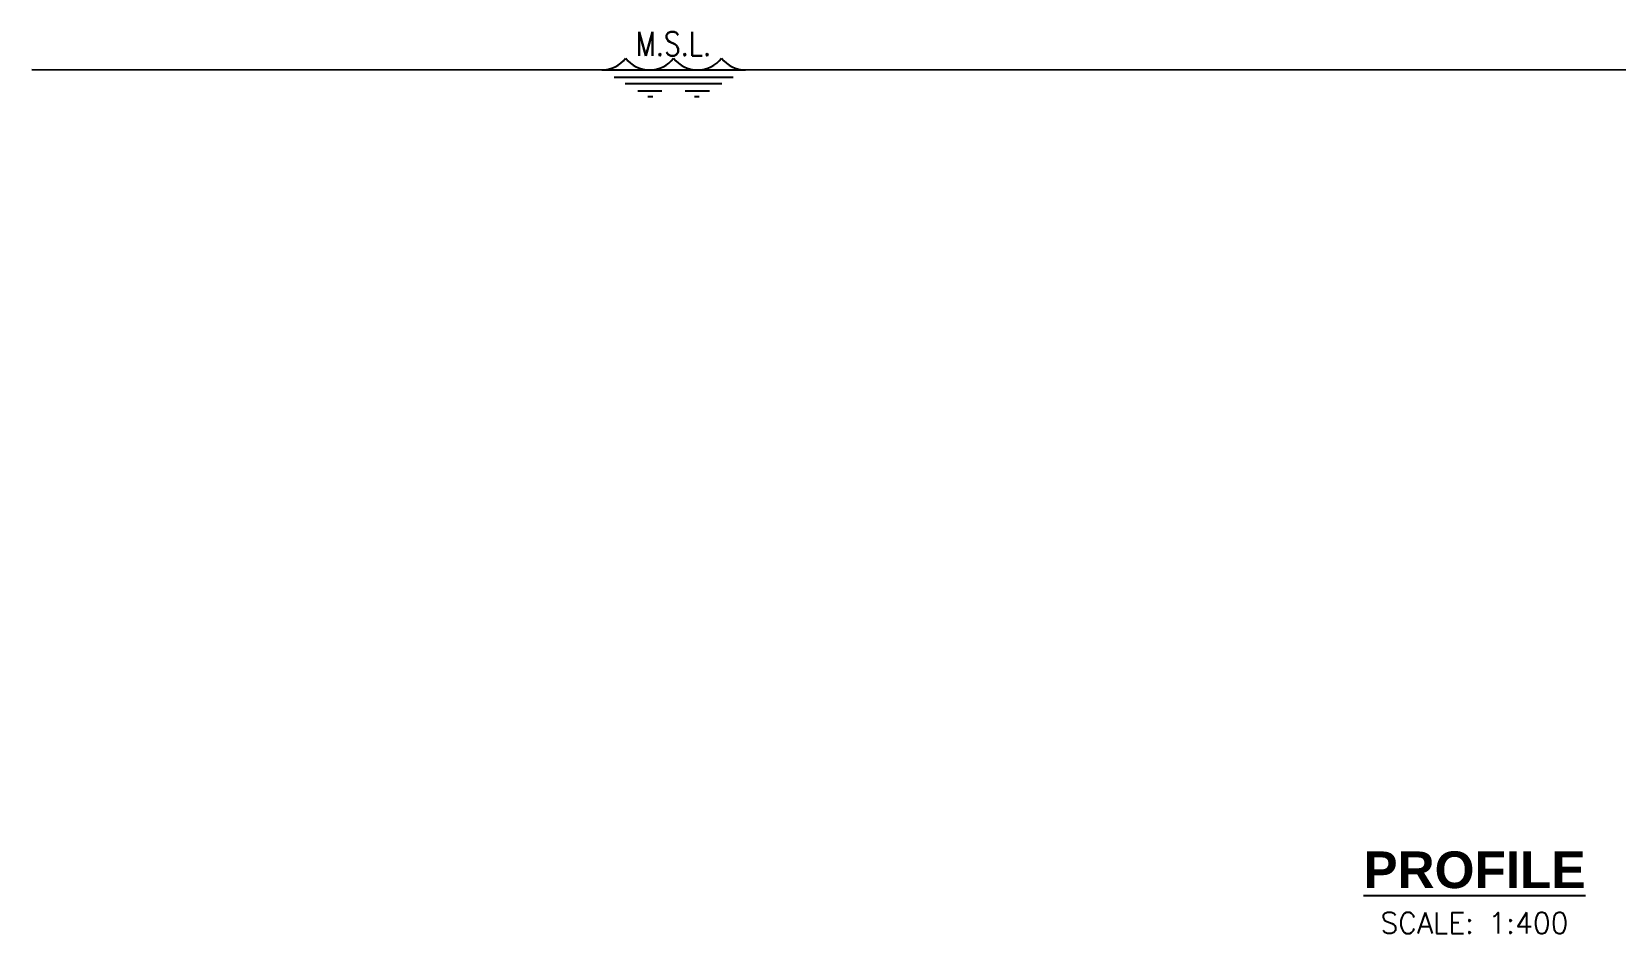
# Model space of a CAD drawing. Extents: x -77424 to 170509, y -26698 to 150000.
# Drawn here: x -77424 to -15281, y -26698 to 8710 of the extents above; entities that cross this region are included whole.
import ezdxf
from ezdxf.enums import TextEntityAlignment as Align

# ---------------------------------------------------------------- set-up
doc = ezdxf.new("R2010")
doc.units = 0
doc.header["$LTSCALE"] = 3.5
doc.header["$MEASUREMENT"] = 0
doc.layers.get('0').update_dxf_attribs({"linetype": 'CONTINUOUS'})
doc.layers.add('DIM', color=1, linetype='CONTINUOUS')
doc.layers.add('TEXT17', color=2, linetype='CONTINUOUS')
doc.styles.add('ARIALBOLD', font='arialbd.ttf')
doc.styles.add('ROMANS', font='romans')

# ---------------------------------------------------------------- blocks, each defined once
blk = doc.blocks.new('A3 - M.S.L.')
at = {"layer": 'TEXT17', "color": 1}
for p, q in [((-10.45, 0), (10.45, 0)), ((-8.66, -1.03), (8.66, -1.03)), ((-7.02, -1.98), (7.02, -1.98)), ((-5.2, -3.04), (-1.69, -3.04)), ((-3.74, -3.88), (-3.04, -3.88)), ((1.69, -3.04), (5.2, -3.04)), ((3.04, -3.88), (3.74, -3.88))]:
    blk.add_line(p, q, dxfattribs=at)
for centre, start, end in [((-10.45, 4.37), 270, 322.8361), ((-3.48, 4.37), 217.1639, 322.8361), ((3.48, 4.37), 217.1639, 322.8361), ((10.45, 4.37), 217.1639, 270)]:
    blk.add_arc(centre, 4.37, start, end, dxfattribs=at)
at = {"layer": 'TEXT17', "style": 'ROMANS', "width": 0.8}
blk.add_attdef('WaterLevel', text='', height=3.5, dxfattribs=at).set_placement((0, 3.82), align=Align.MIDDLE_CENTER)

msp = doc.modelspace()

# ---------------------------------------------------------------- linework, layer by layer
at = {"color": 4}
msp.add_line((151476.5, 7199.9), (-77423.6, 7205), dxfattribs=at)

# ---------------------------------------------------------------- block references
at = {"layer": 'DIM', "xscale": 270, "yscale": 270, "zscale": 270}
msp.add_blockref('A3 - M.S.L.', (-52234.8, 7205.4), dxfattribs=at).add_auto_attribs({'WaterLevel': 'M.S.L.'})

# ---------------------------------------------------------------- texts
at = {"layer": 'DIM', "color": 3, "insert": (-20807.7, -25089.9), "char_height": 1440, "attachment_point": 5, "style": 'ARIALBOLD'}
msp.add_mtext('\\A1;{\\LPROFILE\\P\\Fromans|c0;\\H0.56667x;\\l\\C2;SCALE: 1:400}', dxfattribs=at)

doc.saveas('drawing.dxf')
